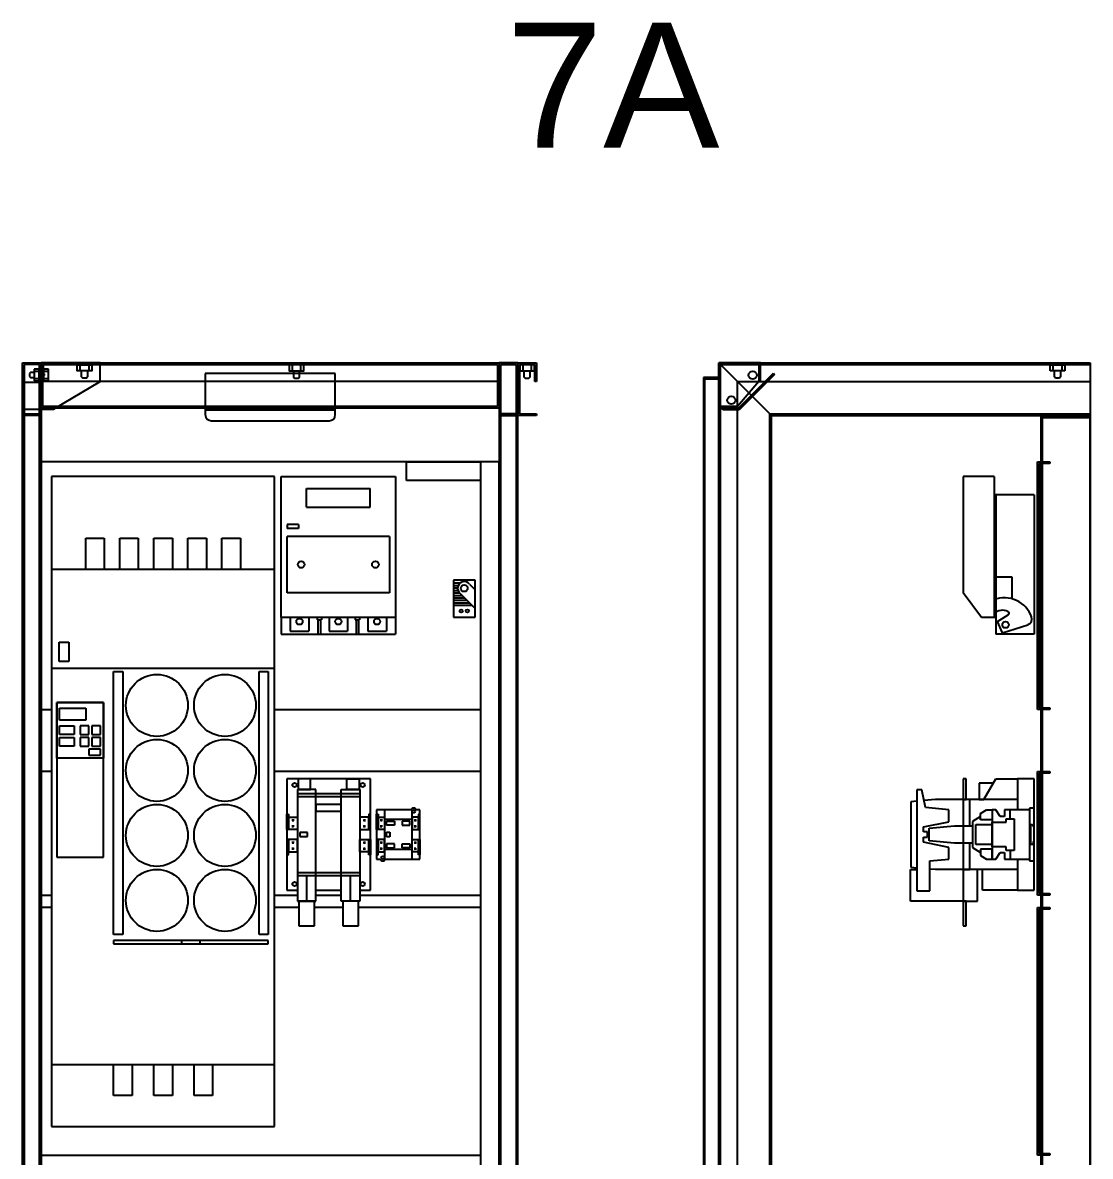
# Model space of a CAD drawing. Header units: millimetres. Extents: x 3151 to 30896, y 1337 to 7086.
# Drawn here: x 19489 to 21214, y 5255 to 7086 of the extents above; entities that cross this region are included whole.
import ezdxf

# ---------------------------------------------------------------- set-up
doc = ezdxf.new("R2010")
doc.units = ezdxf.units.MM
doc.linetypes.add('CENTER', pattern=[2, 1.25, -0.25, 0.25, -0.25])
doc.linetypes.add('DASHED2', pattern=[0.375, 0.25, -0.125])
doc.styles.get("Standard").update_dxf_attribs({"font": 'arial.ttf'})

msp = doc.modelspace()

# ---------------------------------------------------------------- hatches: boundary and pattern name
for points in [[(20643.8, 6463.7), (20643.8, 6466.3), (20616.5, 6466.3), (20616.5, 6534), (20678.2, 6534), (20678.2, 6506.7), (20680.8, 6506.7), (20680.8, 6536.7), (20613.8, 6536.7), (20613.8, 6463.7)], [(20646.3, 6460.5), (20620.2, 6460.5), (20620.2, 6463.2), (20645.2, 6463.2), (20701.7, 6519.8), (20703.6, 6517.9)], [(21128.3, 6376.7), (21148.3, 6376.7), (21148.3, 6374), (21131, 6374), (21131, 5979.3), (21148.3, 5979.3), (21148.3, 5976.7), (21128.3, 5976.7)], [(21128.3, 5876.7), (21148.3, 5876.7), (21148.3, 5874), (21131, 5874), (21131, 5679.3), (21148.3, 5679.3), (21148.3, 5676.7), (21128.3, 5676.7)], [(21128.3, 5656.7), (21148.3, 5656.7), (21148.3, 5654), (21131, 5654), (21131, 5259.3), (21148.3, 5259.3), (21148.3, 5256.7), (21128.3, 5256.7)]]:
    msp.add_hatch(color=7).paths.add_polyline_path(points)

# ---------------------------------------------------------------- linework, layer by layer
at = {"color": 7}
for p, q in [((19488.8, 4336.7), (19488.8, 6536.7)), ((19488.8, 6536.7), (19518.8, 6536.7)), ((19488.8, 6451.7), (19488.8, 6536.7)), ((19488.8, 6536.7), (19518.8, 6536.7)), ((19516.2, 6534), (19491.5, 6534)), ((19491.5, 6534), (19491.5, 4339.3)), ((19516.2, 6534), (19491.5, 6534)), ((19491.5, 6534), (19491.5, 6454.3)), ((19501.7, 6521.2), (19500.1, 6519.6)), ((19500.1, 6519.6), (19500.1, 6514.8)), ((19507.3, 6521.2), (19501.7, 6521.2)), ((19515.3, 6526.7), (19507.3, 6526.7)), ((19507.3, 6526.7), (19507.3, 6507.7)), ((19507.3, 6522.8), (19507.3, 6511.6)), ((19515.3, 6522.8), (19507.3, 6522.8)), ((19515.3, 6507.7), (19515.3, 6526.7)), ((19515.3, 6511.6), (19515.3, 6522.8)), ((19522.7, 6521.2), (19515.3, 6521.2)), ((19516.2, 4339.3), (19516.2, 6534)), ((19516.2, 6506.7), (19516.2, 6534)), ((19518.8, 6536.7), (19518.8, 4336.7)), ((19518.8, 6463.7), (19518.8, 6536.7)), ((19518.8, 6536.7), (20258.8, 6536.7)), ((19518.8, 6536.7), (19518.8, 6504.7)), ((19613.8, 6536.7), (19518.8, 6536.7)), ((19518.8, 6536.7), (19518.8, 6506.7)), ((19521.5, 6534), (20256.2, 6534)), ((19521.5, 6466.3), (19521.5, 6534)), ((19530.7, 6526.7), (19522.7, 6526.7)), ((19522.7, 6526.7), (19522.7, 6507.7)), ((19522.7, 6522.8), (19522.7, 6511.6)), ((19530.7, 6522.8), (19522.7, 6522.8)), ((19522.7, 6513.2), (19522.7, 6521.2)), ((19530.7, 6507.7), (19530.7, 6526.7)), ((19530.7, 6511.6), (19530.7, 6522.8)), ((19613.8, 6506.7), (19613.8, 6536.7)), ((19993.8, 6519.5), (19783.8, 6519.5)), ((19783.8, 6519.5), (19783.8, 6460.5)), ((19993.8, 6460.5), (19993.8, 6519.5)), ((20256.2, 6534), (20256.2, 6466.3)), ((20288.8, 6536.7), (20258.8, 6536.7)), ((20258.8, 6536.7), (20258.8, 4336.7)), ((20258.8, 6536.7), (20258.8, 6463.7)), ((20288.8, 6536.7), (20258.8, 6536.7)), ((20258.8, 6536.7), (20258.8, 6506.7)), ((20261.5, 6534), (20286.2, 6534)), ((20261.5, 4339.3), (20261.5, 6534)), ((20261.5, 6506.7), (20261.5, 6534)), ((20261.5, 6534), (20286.2, 6534)), ((20286.2, 6534), (20286.2, 4339.3)), ((20286.2, 6534), (20286.2, 6454.3)), ((20288.8, 4336.7), (20288.8, 6536.7)), ((20288.8, 6451.7), (20288.8, 6536.7)), ((20288.8, 6451.7), (20288.8, 6536.7)), ((20288.8, 6536.7), (20318.8, 6536.7)), ((20316.2, 6534), (20291.5, 6534)), ((20291.5, 6534), (20291.5, 6454.3)), ((20316.2, 6506.7), (20316.2, 6534)), ((20318.8, 6536.7), (20318.8, 6506.7)), ((20613.8, 6536.7), (20698.8, 6451.7)), ((20613.8, 4336.7), (20613.8, 6536.7)), ((20613.8, 6536.7), (21213.8, 6536.7)), ((20680.8, 6536.7), (20613.8, 6536.7)), ((20613.8, 6536.7), (20613.8, 6463.7)), ((20613.8, 6534), (21213.8, 6534)), ((20616.5, 4336.7), (20616.5, 6536.7)), ((20616.5, 6466.3), (20616.5, 6534)), ((20616.5, 6534), (20678.2, 6534)), ((20645.2, 6463.2), (20701.7, 6519.8)), ((20678.2, 6534), (20678.2, 6506.7)), ((20680.8, 6506.7), (20680.8, 6536.7)), ((20701.7, 6519.8), (20703.6, 6517.9)), ((21143.8, 6536.7), (21213.8, 6536.7)), ((21148.9, 6533.7), (21172.8, 6533.7)), ((21148.9, 6523.7), (21148.9, 6533.7)), ((21172.8, 6523.7), (21148.9, 6523.7)), ((21153.8, 6523.7), (21153.8, 6533.7)), ((21153.8, 6533.7), (21167.8, 6533.7)), ((21167.8, 6523.7), (21153.8, 6523.7)), ((21155.8, 6533.7), (21155.8, 6536.7)), ((21155.8, 6513.8), (21155.8, 6523.7)), ((21165.8, 6536.7), (21165.8, 6533.7)), ((21165.8, 6523.7), (21165.8, 6513.8)), ((21167.8, 6533.7), (21167.8, 6523.7)), ((21172.8, 6533.7), (21172.8, 6523.7)), ((21213.8, 6536.7), (21213.8, 6421.4)), ((19518.8, 6504.7), (19491.5, 6504.7)), ((19491.5, 6504.7), (19491.5, 6461.7)), ((19500.1, 6514.8), (19501.7, 6513.2)), ((19501.7, 6513.2), (19507.3, 6513.2)), ((19507.3, 6511.6), (19515.3, 6511.6)), ((19507.3, 6507.7), (19515.3, 6507.7)), ((19515.3, 6513.2), (19522.7, 6513.2)), ((19518.8, 6506.7), (19516.2, 6506.7)), ((20256.2, 6506.7), (19521.5, 6506.7)), ((19522.7, 6511.6), (19530.7, 6511.6)), ((19522.7, 6507.7), (19530.7, 6507.7)), ((19538.8, 6461.7), (19613.8, 6506.7)), ((20258.8, 6506.7), (20261.5, 6506.7)), ((20318.8, 6506.7), (20316.2, 6506.7)), ((20613.8, 6512.8), (20588.8, 6512.8)), ((20588.8, 6512.8), (20588.8, 4399.8)), ((20590.8, 4401.8), (20590.8, 6510.8)), ((20590.8, 6510.8), (20613.8, 6510.8)), ((20613.8, 6510.8), (20613.8, 6512.8)), ((20613.8, 6510.8), (20613.8, 4401.8)), ((20643.8, 4366.7), (20643.8, 6506.7)), ((20643.8, 6506.7), (21213.8, 6506.7)), ((20678.2, 6506.7), (20643.8, 6466.3)), ((20703.6, 6517.9), (20646.3, 6460.5)), ((20678.2, 6506.7), (20680.8, 6506.7)), ((21157.8, 6511.8), (21155.8, 6513.8)), ((21163.8, 6511.8), (21157.8, 6511.8)), ((21165.8, 6513.8), (21163.8, 6511.8)), ((20256.2, 6466.3), (19521.5, 6466.3)), ((20643.8, 6466.3), (20616.5, 6466.3)), ((20643.8, 6463.7), (20643.8, 6466.3)), ((19518.8, 6451.7), (19488.8, 6451.7)), ((19491.5, 6461.7), (19538.8, 6461.7)), ((19491.5, 6454.3), (19518.8, 6454.3)), ((20258.8, 6463.7), (19518.8, 6463.7)), ((19518.8, 6454.3), (19518.8, 6451.7)), ((19993.8, 6460.5), (19783.8, 6460.5)), ((19783.8, 6460.5), (19783.8, 6453)), ((19783.8, 6460.5), (19993.8, 6460.5)), ((19993.8, 6453), (19993.8, 6460.5)), ((20258.8, 6454.3), (20258.8, 6451.7)), ((20286.2, 6454.3), (20258.8, 6454.3)), ((20258.8, 6451.7), (20288.8, 6451.7)), ((20318.8, 6451.7), (20288.8, 6451.7)), ((20291.5, 6454.3), (20318.8, 6454.3)), ((20318.8, 6454.3), (20318.8, 6451.7)), ((20613.8, 6463.7), (20643.8, 6463.7)), ((20620.2, 6460.5), (20620.2, 6463.2)), ((20620.2, 6463.2), (20645.2, 6463.2)), ((20646.3, 6460.5), (20620.2, 6460.5)), ((20696.2, 4419), (20696.2, 6454.3)), ((20696.2, 6454.3), (21213.8, 6454.3)), ((20698.8, 4421.7), (20698.8, 6451.7)), ((20698.8, 6451.7), (21213.8, 6451.7)), ((21136.5, 6451.2), (21133.8, 6451.2)), ((21133.8, 6451.2), (21133.8, 4422.2)), ((21136.5, 4422.2), (21136.5, 6451.2)), ((21136.5, 6448.5), (21211.2, 6448.5)), ((21211.2, 6451.2), (21211.2, 6448.5)), ((21213.8, 6451.2), (21211.2, 6451.2)), ((21213.8, 6454.3), (21213.8, 6451.2)), ((21213.8, 4422.2), (21213.8, 6451.2)), ((21213.8, 6451.2), (21213.8, 4336.7)), ((19793.8, 6443), (19983.8, 6443)), ((20258.8, 6376.7), (19518.8, 6376.7)), ((19518.8, 6376.7), (19518.8, 5976.7)), ((20108.8, 6376.7), (20228.8, 6376.7)), ((20108.8, 6346.7), (20108.8, 6376.7)), ((20228.8, 6376.7), (20228.8, 6346.7)), ((20258.8, 6376.7), (20228.8, 6376.7)), ((20228.8, 6376.7), (20228.8, 4779.2)), ((20258.8, 5976.7), (20258.8, 6376.7)), ((20258.8, 4779.2), (20258.8, 6376.7)), ((21128.3, 5976.7), (21128.3, 6376.7)), ((21128.3, 6376.7), (21148.3, 6376.7)), ((21148.3, 6374), (21131, 6374)), ((21131, 6374), (21131, 5979.3)), ((21148.3, 6376.7), (21148.3, 6374)), ((19895.7, 6353.3), (19535.7, 6353.3)), ((19535.7, 6353.3), (19535.7, 5303.3)), ((19895.7, 5303.3), (19895.7, 6353.3)), ((19906.3, 6353.3), (20091.3, 6353.3)), ((19906.3, 6125.3), (19906.3, 6353.3)), ((20091.3, 6353.3), (20091.3, 6125.3)), ((20228.8, 6346.7), (20108.8, 6346.7)), ((21008.3, 6353.3), (21008.3, 6165.3)), ((21058.3, 6353.3), (21008.3, 6353.3)), ((21058.3, 6353.3), (21058.3, 6125.3)), ((19947.2, 6333.7), (20050.5, 6333.7)), ((19947.2, 6303.7), (19947.2, 6333.7)), ((20050.5, 6303.7), (20050.5, 6333.7)), ((21123.3, 6323.3), (21058.3, 6323.3)), ((21061.3, 6323.3), (21061.3, 6098.3)), ((21123.3, 6323.3), (21123.3, 6098.3)), ((19947.2, 6303.7), (20050.5, 6303.7)), ((19934.3, 6275.3), (19916.3, 6275.3)), ((19916.3, 6275.3), (19916.3, 6269.3)), ((19934.3, 6269.3), (19916.3, 6269.3)), ((19934.3, 6275.3), (19934.3, 6269.3)), ((19590.7, 6203.3), (19590.7, 6253.3)), ((19590.7, 6253.3), (19620.7, 6253.3)), ((19620.7, 6253.3), (19620.7, 6203.3)), ((19645.7, 6203.3), (19645.7, 6253.3)), ((19645.7, 6253.3), (19675.7, 6253.3)), ((19675.7, 6253.3), (19675.7, 6203.3)), ((19700.7, 6203.3), (19700.7, 6253.3)), ((19700.7, 6253.3), (19730.7, 6253.3)), ((19730.7, 6253.3), (19730.7, 6203.3)), ((19755.7, 6203.3), (19755.7, 6253.3)), ((19755.7, 6253.3), (19785.7, 6253.3)), ((19785.7, 6253.3), (19785.7, 6203.3)), ((19810.7, 6203.3), (19810.7, 6253.3)), ((19810.7, 6253.3), (19840.7, 6253.3)), ((19840.7, 6253.3), (19840.7, 6203.3)), ((20081.3, 6256.3), (19916.3, 6256.3)), ((19916.3, 6165.3), (19916.3, 6256.3)), ((20081.3, 6256.3), (20081.3, 6165.3)), ((19535.7, 6203.3), (19895.7, 6203.3)), ((21087.4, 6190.5), (21061.3, 6190.5)), ((21087.4, 6155.5), (21087.4, 6190.5)), ((20219.8, 6185.8), (20184.8, 6185.8)), ((20184.8, 6185.8), (20184.8, 6125.8)), ((20184.8, 6181.1), (20195.8, 6181.1)), ((20184.8, 6177.1), (20192.6, 6177.1)), ((20184.8, 6173.1), (20191.6, 6173.1)), ((20210.6, 6179.3), (20219.8, 6170.2)), ((20219.8, 6125.8), (20219.8, 6185.8)), ((20081.3, 6165.3), (19916.3, 6165.3)), ((20184.8, 6169.1), (20192.2, 6169.1)), ((20184.8, 6165.1), (20194.6, 6165.1)), ((20184.8, 6161.1), (20198.7, 6161.1)), ((20184.8, 6157.1), (20202.7, 6157.1)), ((20184.8, 6153.1), (20206.7, 6153.1)), ((20195.7, 6164.1), (20219.8, 6140.1)), ((21037.9, 6125.3), (21008.3, 6165.3)), ((20184.8, 6149.1), (20210.8, 6149.1)), ((20184.8, 6145.1), (20214.8, 6145.1)), ((20091.3, 6125.3), (19906.3, 6125.3)), ((19906.3, 6125.3), (19906.3, 6098.3)), ((19921.1, 6125.3), (19921.1, 6103.3)), ((19951.1, 6125.3), (19951.1, 6103.3)), ((19964.4, 6125.3), (19964.4, 6121.8)), ((19964.4, 6121.8), (19971.4, 6121.8)), ((19965.9, 6121.8), (19965.9, 6098.3)), ((19969.9, 6121.8), (19969.9, 6098.3)), ((19971.4, 6125.3), (19971.4, 6121.8)), ((19983.8, 6125.3), (19983.8, 6103.3)), ((20013.8, 6125.3), (20013.8, 6103.3)), ((20026.1, 6125.3), (20026.1, 6121.8)), ((20026.1, 6121.8), (20033.1, 6121.8)), ((20027.6, 6121.8), (20027.6, 6098.3)), ((20031.6, 6121.8), (20031.6, 6098.3)), ((20033.1, 6125.3), (20033.1, 6121.8)), ((20046.5, 6125.3), (20046.5, 6103.3)), ((20076.5, 6125.3), (20076.5, 6103.3)), ((20091.3, 6125.3), (20091.3, 6098.3)), ((20184.8, 6125.8), (20219.8, 6125.8)), ((21061.3, 6125.3), (21037.9, 6125.3)), ((21064, 6118.9), (21081, 6129.5)), ((21072.2, 6100.5), (21064, 6118.9)), ((19906.3, 6098.3), (20091.3, 6098.3)), ((19921.1, 6103.3), (19951.1, 6103.3)), ((19983.8, 6103.3), (20013.8, 6103.3)), ((20046.5, 6103.3), (20076.5, 6103.3)), ((21123.3, 6098.3), (21061.3, 6098.3)), ((21072.2, 6100.5), (21113, 6113.7)), ((19547.6, 6085.5), (19563.4, 6085.5)), ((19547.6, 6054.1), (19547.6, 6085.5)), ((19563.4, 6085.5), (19563.4, 6054.1)), ((19535.7, 6043.3), (19895.7, 6043.3)), ((19563.4, 6054.1), (19547.6, 6054.1)), ((19635.7, 5613.3), (19635.7, 6038.3)), ((19635.7, 6038.3), (19650.7, 6038.3)), ((19650.7, 6038.3), (19650.7, 5613.3)), ((19870.7, 5613.3), (19870.7, 6038.3)), ((19870.7, 6038.3), (19885.7, 6038.3)), ((19885.7, 6038.3), (19885.7, 5613.3)), ((19619.4, 5988.1), (19543.8, 5988.1)), ((19543.8, 5988.1), (19543.8, 5738.1)), ((19543.8, 5988.1), (19619.4, 5988.1)), ((19543.8, 5898.3), (19543.8, 5988.1)), ((19619.4, 5738.1), (19619.4, 5988.1)), ((19619.4, 5988.1), (19619.4, 5898.3)), ((19518.8, 5976.7), (19535.7, 5976.7)), ((19548.5, 5978.6), (19591, 5978.6)), ((19548.5, 5959.7), (19548.5, 5978.6)), ((19591, 5978.6), (19591, 5959.7)), ((19895.7, 5976.7), (20228.8, 5976.7)), ((21148.3, 5976.7), (21128.3, 5976.7)), ((21131, 5979.3), (21148.3, 5979.3)), ((21148.3, 5979.3), (21148.3, 5976.7)), ((19591, 5959.7), (19548.5, 5959.7)), ((19548.5, 5950.3), (19572.1, 5950.3)), ((19548.5, 5936.1), (19548.5, 5950.3)), ((19572.1, 5936.1), (19548.5, 5936.1)), ((19572.1, 5950.3), (19572.1, 5936.1)), ((19595.8, 5950.3), (19581.6, 5950.3)), ((19581.6, 5950.3), (19581.6, 5936.1)), ((19581.6, 5936.1), (19595.8, 5936.1)), ((19595.8, 5936.1), (19595.8, 5950.3)), ((19614.7, 5950.3), (19600.5, 5950.3)), ((19600.5, 5950.3), (19600.5, 5936.1)), ((19600.5, 5936.1), (19614.7, 5936.1)), ((19614.7, 5936.1), (19614.7, 5950.3)), ((19548.5, 5931.4), (19572.1, 5931.4)), ((19548.5, 5917.2), (19548.5, 5931.4)), ((19572.1, 5917.2), (19548.5, 5917.2)), ((19572.1, 5931.4), (19572.1, 5917.2)), ((19595.8, 5931.4), (19581.6, 5931.4)), ((19581.6, 5931.4), (19581.6, 5917.2)), ((19581.6, 5917.2), (19595.8, 5917.2)), ((19595.8, 5917.2), (19595.8, 5931.4)), ((19614.7, 5931.4), (19600.5, 5931.4)), ((19600.5, 5931.4), (19600.5, 5917.2)), ((19600.5, 5917.2), (19614.7, 5917.2)), ((19614.7, 5917.2), (19614.7, 5931.4)), ((19619.4, 5898.3), (19543.8, 5898.3)), ((19614.7, 5912.5), (19595.8, 5912.5)), ((19595.8, 5912.5), (19595.8, 5903)), ((19595.8, 5903), (19614.7, 5903)), ((19614.7, 5903), (19614.7, 5912.5)), ((19535.7, 5876.7), (19518.8, 5876.7)), ((19518.8, 5876.7), (19518.8, 5676.7)), ((20228.8, 5876.7), (19895.7, 5876.7)), ((20050.7, 5864.8), (19915.7, 5864.8)), ((19915.7, 5864.8), (19915.7, 5684.8)), ((19953.7, 5864.8), (19933.7, 5864.8)), ((19933.7, 5864.8), (19933.7, 5847.3)), ((19953.7, 5847.3), (19953.7, 5864.8)), ((20012.7, 5847.3), (20012.7, 5864.8)), ((20012.7, 5864.8), (20032.7, 5864.8)), ((20032.7, 5864.8), (20032.7, 5847.3)), ((20050.7, 5684.8), (20050.7, 5864.8)), ((20258.8, 5676.7), (20258.8, 5876.7)), ((21008.3, 5864.8), (21008.3, 5627.3)), ((21013.3, 5864.8), (21008.3, 5864.8)), ((21008.3, 5864.8), (21008.3, 5831.5)), ((21013.3, 5831.5), (21013.3, 5864.8)), ((21041.6, 5831.5), (21060.9, 5864.8)), ((21060.9, 5864.8), (21096.3, 5864.8)), ((21123.3, 5864.8), (21096.3, 5864.8)), ((21096.3, 5864.8), (21096.3, 5814.8)), ((21123.3, 5684.8), (21123.3, 5864.8)), ((21128.3, 5676.7), (21128.3, 5876.7)), ((21128.3, 5876.7), (21148.3, 5876.7)), ((21148.3, 5874), (21131, 5874)), ((21131, 5874), (21131, 5679.3)), ((21148.3, 5876.7), (21148.3, 5874)), ((19962.7, 5847.3), (19932.7, 5847.3)), ((19932.7, 5847.3), (19932.7, 5667.3)), ((19933.7, 5847.3), (19953.7, 5847.3)), ((19962.7, 5667.3), (19962.7, 5847.3)), ((20003.7, 5667.3), (20003.7, 5847.3)), ((20003.7, 5847.3), (20033.7, 5847.3)), ((20032.7, 5847.3), (20012.7, 5847.3)), ((20033.7, 5847.3), (20033.7, 5667.3)), ((20941.6, 5846.9), (20933.5, 5846.9)), ((20933.5, 5846.9), (20933.5, 5683.6)), ((20947.4, 5818.2), (20941.6, 5846.9)), ((21056.5, 5857.7), (21034.2, 5857.7)), ((21034.2, 5857.7), (21034.2, 5831.5)), ((19932.7, 5841.2), (20033.7, 5841.2)), ((19932.7, 5836.2), (20033.7, 5836.2)), ((20003.7, 5823.3), (19962.7, 5823.3)), ((19962.7, 5823.3), (19962.7, 5812.3)), ((20003.7, 5812.3), (20003.7, 5823.3)), ((20933.5, 5828.6), (20923.7, 5827.7)), ((20923.7, 5827.7), (20923.7, 5721.8)), ((20963.7, 5831.5), (20945.1, 5829.7)), ((21008.3, 5831.5), (20963.7, 5831.5)), ((21019.4, 5831.5), (21008.3, 5831.5)), ((21008.3, 5831.5), (21008.3, 5718)), ((21008.3, 5831.5), (21013.3, 5831.5)), ((21096.3, 5831.5), (21019.4, 5831.5)), ((21019.4, 5788.6), (21019.4, 5831.5)), ((21034.2, 5831.5), (21041.6, 5831.5)), ((19915.7, 5782.8), (19915.7, 5807.8)), ((19915.7, 5807.8), (19918.2, 5807.8)), ((19918.2, 5807.8), (19918.2, 5782.8)), ((19962.7, 5812.3), (20003.7, 5812.3)), ((20050.7, 5807.8), (20048.2, 5807.8)), ((20048.2, 5807.8), (20048.2, 5782.8)), ((20050.7, 5782.8), (20050.7, 5807.8)), ((20073.2, 5814.8), (20060.7, 5814.8)), ((20060.7, 5814.8), (20060.7, 5734.8)), ((20060.7, 5782.8), (20060.7, 5807.8)), ((20060.7, 5807.8), (20063.2, 5807.8)), ((20063.2, 5807.8), (20063.2, 5782.8)), ((20118.2, 5814.8), (20073.2, 5814.8)), ((20073.2, 5814.8), (20073.2, 5734.8)), ((20118.2, 5734.8), (20118.2, 5814.8)), ((20130.7, 5814.8), (20125.1, 5814.8)), ((20130.7, 5807.8), (20128.2, 5807.8)), ((20128.2, 5807.8), (20128.2, 5782.8)), ((20130.7, 5734.8), (20130.7, 5814.8)), ((20130.7, 5782.8), (20130.7, 5807.8)), ((20985.4, 5814.6), (20947.4, 5818.2)), ((20985.4, 5795.5), (20985.4, 5814.6)), ((21036.4, 5808.9), (21045.9, 5814.8)), ((21036.4, 5798.5), (21036.4, 5808.9)), ((21045.9, 5814.8), (21055.3, 5814.8)), ((21055.3, 5814.8), (21055.3, 5798.5)), ((21055.3, 5814.8), (21055.3, 5814.8)), ((21061.3, 5814.8), (21055.3, 5814.8)), ((21055.3, 5814.8), (21055.3, 5734.8)), ((21068.1, 5803.7), (21061.3, 5814.8)), ((21115.3, 5814.8), (21075.1, 5814.8)), ((21075.1, 5814.8), (21075.1, 5803.7)), ((21084.3, 5800.3), (21084.3, 5814.8)), ((21115.3, 5817.3), (21115.3, 5732.3)), ((21123.3, 5817.3), (21115.3, 5817.3)), ((21123.3, 5786.3), (21123.3, 5817.3)), ((19918.2, 5782.8), (19918.2, 5802.8)), ((19918.2, 5802.8), (19932.7, 5802.8)), ((19927.5, 5797.7), (19923.5, 5797.7)), ((19927.5, 5788), (19923.5, 5788)), ((19925.5, 5799.7), (19925.5, 5795.7)), ((19925.5, 5786), (19925.5, 5790)), ((19932.7, 5802.8), (19932.7, 5782.8)), ((20048.2, 5802.8), (20033.7, 5802.8)), ((20033.7, 5802.8), (20033.7, 5782.8)), ((20039, 5797.7), (20043, 5797.7)), ((20039, 5788), (20043, 5788)), ((20041, 5799.7), (20041, 5795.7)), ((20041, 5786), (20041, 5790)), ((20048.2, 5782.8), (20048.2, 5802.8)), ((20063.2, 5782.8), (20063.2, 5802.8)), ((20063.2, 5802.8), (20073.2, 5802.8)), ((20070.2, 5797.7), (20066.2, 5797.7)), ((20070.2, 5788), (20066.2, 5788)), ((20068.2, 5799.7), (20068.2, 5795.7)), ((20068.2, 5786), (20068.2, 5790)), ((20073.2, 5802.8), (20073.2, 5782.8)), ((20118.2, 5799.1), (20073.2, 5799.1)), ((20076.9, 5790), (20076.9, 5796.1)), ((20076.9, 5796.1), (20089.4, 5796.1)), ((20089.4, 5790), (20076.9, 5790)), ((20089.4, 5796.1), (20089.4, 5790)), ((20114.6, 5796.1), (20102, 5796.1)), ((20102, 5796.1), (20102, 5790)), ((20102, 5790), (20114.6, 5790)), ((20114.6, 5790), (20114.6, 5796.1)), ((20128.2, 5802.8), (20118.2, 5802.8)), ((20118.2, 5802.8), (20118.2, 5782.8)), ((20121.2, 5797.7), (20125.2, 5797.7)), ((20121.2, 5788), (20125.2, 5788)), ((20123.2, 5799.7), (20123.2, 5795.7)), ((20123.2, 5786), (20123.2, 5790)), ((20128.2, 5782.8), (20128.2, 5802.8)), ((20944.4, 5787.4), (20985.4, 5795.5)), ((20944.4, 5778.9), (20944.4, 5787.4)), ((20953.3, 5784.9), (20994.6, 5788.6)), ((20994.6, 5788.6), (21023.3, 5788.6)), ((21036.4, 5803.7), (21023.3, 5795.6)), ((21023.3, 5795.6), (21023.3, 5754)), ((21028.8, 5758.6), (21028.8, 5790.9)), ((21028.8, 5790.9), (21055.3, 5790.9)), ((21055.3, 5798.5), (21036.4, 5798.5)), ((21055.3, 5754.7), (21055.3, 5794.8)), ((21055.3, 5794.8), (21077.7, 5794.8)), ((21055.3, 5790.9), (21055.3, 5758.6)), ((21075.1, 5803.7), (21068.1, 5803.7)), ((21077.7, 5794.8), (21077.7, 5800.3)), ((21077.7, 5800.3), (21090.9, 5800.3)), ((21090.9, 5800.3), (21090.9, 5749.2)), ((21117.9, 5758.8), (21117.9, 5790.8)), ((21117.9, 5790.8), (21120.3, 5790.8)), ((21120.3, 5790.8), (21122.3, 5786.3)), ((19918.2, 5782.8), (19915.7, 5782.8)), ((19932.7, 5782.8), (19918.2, 5782.8)), ((19948.9, 5777.8), (19936.4, 5777.8)), ((19936.4, 5777.8), (19936.4, 5771.7)), ((19936.4, 5771.7), (19948.9, 5771.7)), ((19948.9, 5771.7), (19948.9, 5777.8)), ((20033.7, 5782.8), (20048.2, 5782.8)), ((20048.2, 5782.8), (20050.7, 5782.8)), ((20063.2, 5782.8), (20060.7, 5782.8)), ((20073.2, 5782.8), (20063.2, 5782.8)), ((20076.9, 5778.5), (20082, 5778.5)), ((20076.9, 5771.1), (20076.9, 5778.5)), ((20082, 5771.1), (20076.9, 5771.1)), ((20082, 5778.5), (20082, 5771.1)), ((20118.2, 5782.8), (20128.2, 5782.8)), ((20128.2, 5782.8), (20130.7, 5782.8)), ((20950.7, 5778.9), (20944.4, 5778.9)), ((20944.4, 5762.2), (20944.4, 5770.6)), ((20944.4, 5770.6), (20950.7, 5770.6)), ((20950.7, 5770.6), (20950.7, 5778.9)), ((20953.3, 5764.7), (20953.3, 5784.9)), ((21122.3, 5786.3), (21123.3, 5786.3)), ((19918.2, 5766.7), (19915.7, 5766.7)), ((19915.7, 5766.7), (19915.7, 5741.7)), ((19932.7, 5766.7), (19918.2, 5766.7)), ((19918.2, 5766.7), (19918.2, 5746.7)), ((19918.2, 5741.7), (19918.2, 5766.7)), ((19927.5, 5761.6), (19923.5, 5761.6)), ((19927.5, 5751.8), (19923.5, 5751.8)), ((19925.5, 5763.6), (19925.5, 5759.6)), ((19925.5, 5749.8), (19925.5, 5753.8)), ((19932.7, 5746.7), (19932.7, 5766.7)), ((20033.7, 5766.7), (20048.2, 5766.7)), ((20033.7, 5746.7), (20033.7, 5766.7)), ((20039, 5761.6), (20043, 5761.6)), ((20039, 5751.8), (20043, 5751.8)), ((20041, 5763.6), (20041, 5759.6)), ((20041, 5749.8), (20041, 5753.8)), ((20048.2, 5766.7), (20048.2, 5746.7)), ((20048.2, 5766.7), (20050.7, 5766.7)), ((20048.2, 5741.7), (20048.2, 5766.7)), ((20050.7, 5766.7), (20050.7, 5741.7)), ((20063.2, 5766.7), (20060.7, 5766.7)), ((20060.7, 5766.7), (20060.7, 5741.7)), ((20063.2, 5741.7), (20063.2, 5766.7)), ((20073.2, 5766.7), (20063.2, 5766.7)), ((20063.2, 5766.7), (20063.2, 5746.7)), ((20070.2, 5761.6), (20066.2, 5761.6)), ((20070.2, 5751.8), (20066.2, 5751.8)), ((20068.2, 5763.6), (20068.2, 5759.6)), ((20068.2, 5749.8), (20068.2, 5753.8)), ((20073.2, 5746.7), (20073.2, 5766.7)), ((20118.2, 5750.4), (20073.2, 5750.4)), ((20089.4, 5759.6), (20076.9, 5759.6)), ((20076.9, 5759.6), (20076.9, 5753.4)), ((20076.9, 5753.4), (20089.4, 5753.4)), ((20089.4, 5753.4), (20089.4, 5759.6)), ((20102, 5759.6), (20114.6, 5759.6)), ((20102, 5753.4), (20102, 5759.6)), ((20114.6, 5753.4), (20102, 5753.4)), ((20114.6, 5759.6), (20114.6, 5753.4)), ((20118.2, 5766.7), (20128.2, 5766.7)), ((20118.2, 5746.7), (20118.2, 5766.7)), ((20121.2, 5761.6), (20125.2, 5761.6)), ((20121.2, 5751.8), (20125.2, 5751.8)), ((20123.2, 5763.6), (20123.2, 5759.6)), ((20123.2, 5749.8), (20123.2, 5753.8)), ((20128.2, 5766.7), (20128.2, 5746.7)), ((20128.2, 5766.7), (20130.7, 5766.7)), ((20128.2, 5741.7), (20128.2, 5766.7)), ((20130.7, 5766.7), (20130.7, 5741.7)), ((20985.4, 5754), (20944.4, 5762.2)), ((20994.6, 5760.9), (20953.3, 5764.7)), ((20985.4, 5735), (20985.4, 5754)), ((21023.3, 5760.9), (20994.6, 5760.9)), ((21019.4, 5718), (21019.4, 5760.9)), ((21023.3, 5754), (21036.4, 5745.8)), ((21055.3, 5758.6), (21028.8, 5758.6)), ((21055.3, 5751), (21036.4, 5751)), ((21036.4, 5751), (21036.4, 5740.7)), ((21077.7, 5754.7), (21055.3, 5754.7)), ((21055.3, 5734.8), (21055.3, 5751)), ((21077.7, 5749.2), (21077.7, 5754.7)), ((21121.3, 5758.8), (21117.9, 5758.8)), ((21123.3, 5763.3), (21121.3, 5763.3)), ((21121.3, 5763.3), (21121.3, 5758.8)), ((21123.3, 5732.3), (21123.3, 5763.3)), ((19543.8, 5738.1), (19619.4, 5738.1)), ((19915.7, 5741.7), (19918.2, 5741.7)), ((19918.2, 5746.7), (19932.7, 5746.7)), ((20048.2, 5746.7), (20033.7, 5746.7)), ((20050.7, 5741.7), (20048.2, 5741.7)), ((20060.7, 5741.7), (20063.2, 5741.7)), ((20060.7, 5734.8), (20066.4, 5734.8)), ((20063.2, 5746.7), (20073.2, 5746.7)), ((20073.2, 5734.8), (20118.2, 5734.8)), ((20128.2, 5746.7), (20118.2, 5746.7)), ((20118.2, 5734.8), (20130.7, 5734.8)), ((20118.2, 5734.8), (20130.7, 5734.8)), ((20130.7, 5741.7), (20128.2, 5741.7)), ((20954.6, 5732.2), (20985.4, 5735)), ((20954.6, 5683.6), (20954.6, 5732.2)), ((21036.4, 5740.7), (21045.9, 5734.8)), ((21045.9, 5734.8), (21055.3, 5734.8)), ((21055.3, 5734.8), (21055.3, 5734.8)), ((21055.3, 5734.8), (21061.3, 5734.8)), ((21061.3, 5734.8), (21068.1, 5745.8)), ((21068.1, 5745.8), (21075.1, 5745.8)), ((21075.1, 5745.8), (21075.1, 5734.8)), ((21075.1, 5734.8), (21115.3, 5734.8)), ((21090.9, 5749.2), (21077.7, 5749.2)), ((21084.3, 5749.2), (21084.3, 5734.8)), ((21096.3, 5734.8), (21096.3, 5684.8)), ((21115.3, 5732.3), (21123.3, 5732.3)), ((19932.7, 5713.3), (20033.7, 5713.3)), ((20923.3, 5667.3), (20923.3, 5718)), ((20923.3, 5718), (20933.5, 5718)), ((20923.7, 5721.8), (20933.5, 5720.9)), ((20963.7, 5718), (20954.6, 5718.9)), ((21008.3, 5718), (20963.7, 5718)), ((21031.6, 5718), (21008.3, 5718)), ((21008.3, 5718), (21008.3, 5667.3)), ((21008.3, 5718), (21019.4, 5718)), ((21096.3, 5718), (21019.4, 5718)), ((21031.6, 5667.3), (21031.6, 5718)), ((21039.6, 5684.8), (21039.6, 5718)), ((19932.7, 5708.3), (20033.7, 5708.3)), ((19947.7, 5667.3), (19947.7, 5708.3)), ((20018.7, 5667.3), (20018.7, 5708.3)), ((19915.7, 5684.8), (19932.7, 5684.8)), ((19962.7, 5684.8), (20003.7, 5684.8)), ((20033.7, 5684.8), (20050.7, 5684.8)), ((20933.5, 5683.6), (20954.6, 5683.6)), ((21096.3, 5684.8), (21039.6, 5684.8)), ((21096.3, 5684.8), (21123.3, 5684.8)), ((21131, 5679.3), (21148.3, 5679.3)), ((21148.3, 5679.3), (21148.3, 5676.7)), ((19518.8, 5676.7), (19535.7, 5676.7)), ((19895.7, 5676.7), (19932.7, 5676.7)), ((19932.7, 5667.3), (19962.7, 5667.3)), ((19960.2, 5667.3), (19935.2, 5667.3)), ((19935.2, 5667.3), (19935.2, 5627.3)), ((19960.2, 5627.3), (19960.2, 5667.3)), ((19962.7, 5676.7), (20003.7, 5676.7)), ((20033.7, 5667.3), (20003.7, 5667.3)), ((20031.2, 5667.3), (20006.2, 5667.3)), ((20006.2, 5667.3), (20006.2, 5627.3)), ((20031.2, 5627.3), (20031.2, 5667.3)), ((20033.7, 5676.7), (20228.8, 5676.7)), ((21008.3, 5667.3), (20923.3, 5667.3)), ((21008.3, 5667.3), (21031.6, 5667.3)), ((21013.3, 5667.3), (21008.3, 5667.3)), ((21008.3, 5667.3), (21008.3, 5627.3)), ((21013.3, 5627.3), (21013.3, 5667.3)), ((21148.3, 5676.7), (21128.3, 5676.7)), ((19535.7, 5656.7), (19518.8, 5656.7)), ((19518.8, 5656.7), (19518.8, 5256.7)), ((19935.2, 5656.7), (19895.7, 5656.7)), ((20006.2, 5656.7), (19960.2, 5656.7)), ((20228.8, 5656.7), (20031.2, 5656.7)), ((20258.8, 5256.7), (20258.8, 5656.7)), ((21128.3, 5256.7), (21128.3, 5656.7)), ((21128.3, 5656.7), (21148.3, 5656.7)), ((21148.3, 5654), (21131, 5654)), ((21131, 5654), (21131, 5259.3)), ((21148.3, 5656.7), (21148.3, 5654)), ((19935.2, 5627.3), (19960.2, 5627.3)), ((20006.2, 5627.3), (20031.2, 5627.3)), ((21008.3, 5627.3), (21013.3, 5627.3)), ((19650.7, 5613.3), (19635.7, 5613.3)), ((19885.7, 5613.3), (19870.7, 5613.3)), ((19775.7, 5603.3), (19635.7, 5603.3)), ((19635.7, 5603.3), (19635.7, 5598.3)), ((19635.7, 5598.3), (19775.7, 5598.3)), ((19885.7, 5603.3), (19745.7, 5603.3)), ((19745.7, 5603.3), (19745.7, 5598.3)), ((19745.7, 5598.3), (19885.7, 5598.3)), ((19775.7, 5598.3), (19775.7, 5603.3)), ((19885.7, 5598.3), (19885.7, 5603.3)), ((19535.7, 5403.3), (19895.7, 5403.3)), ((19635.7, 5353.3), (19635.7, 5403.3)), ((19665.7, 5403.3), (19665.7, 5353.3)), ((19700.7, 5353.3), (19700.7, 5403.3)), ((19730.7, 5403.3), (19730.7, 5353.3)), ((19765.7, 5353.3), (19765.7, 5403.3)), ((19795.7, 5403.3), (19795.7, 5353.3)), ((19665.7, 5353.3), (19635.7, 5353.3)), ((19730.7, 5353.3), (19700.7, 5353.3)), ((19795.7, 5353.3), (19765.7, 5353.3)), ((19535.7, 5303.3), (19895.7, 5303.3)), ((19518.8, 5256.7), (20228.8, 5256.7)), ((21148.3, 5256.7), (21128.3, 5256.7)), ((21131, 5259.3), (21148.3, 5259.3)), ((21148.3, 5259.3), (21148.3, 5256.7))]:
    msp.add_line(p, q, dxfattribs=at)
at = {"color": 7, "linetype": 'DASHED2'}
for p, q in [((19518.8, 6521.7), (19521.8, 6521.7)), ((19613.8, 6533.7), (19521.8, 6533.7)), ((19521.8, 6533.7), (19521.8, 6506.7)), ((19583.3, 6536.7), (19583.3, 6533.7)), ((19594.3, 6536.7), (19594.3, 6533.7)), ((19518.8, 6512.7), (19521.8, 6512.7)), ((19521.8, 6506.7), (19518.8, 6506.7))]:
    msp.add_line(p, q, dxfattribs=at)
at = {"color": 7, "linetype": 'CENTER'}
msp.add_line((19525.3, 6517.2), (19515.3, 6517.2), dxfattribs=at)
at = {"color": 7}
for points in [[(19576.9, 6533.7), (19600.7, 6533.7), (19600.7, 6523.7), (19576.9, 6523.7)], [(19595.8, 6523.7), (19581.8, 6523.7), (19581.8, 6533.7), (19595.8, 6533.7)], [(19943.2, 6533.7), (19919.4, 6533.7), (19919.4, 6523.7), (19943.2, 6523.7)], [(19924.3, 6523.7), (19938.3, 6523.7), (19938.3, 6533.7), (19924.3, 6533.7)], [(20315.8, 6533.7), (20291.9, 6533.7), (20291.9, 6523.7), (20315.8, 6523.7)], [(20296.8, 6523.7), (20310.8, 6523.7), (20310.8, 6533.7), (20296.8, 6533.7)]]:
    msp.add_lwpolyline(points, close=True, dxfattribs=at)
for points in [[(19593.8, 6523.7), (19593.8, 6513.8), (19591.8, 6511.8), (19585.8, 6511.8), (19583.8, 6513.8), (19583.8, 6523.7)], [(19926.3, 6523.7), (19926.3, 6513.8), (19928.3, 6511.8), (19934.3, 6511.8), (19936.3, 6513.8), (19936.3, 6523.7)], [(20298.8, 6523.7), (20298.8, 6513.8), (20300.8, 6511.8), (20306.8, 6511.8), (20308.8, 6513.8), (20308.8, 6523.7)]]:
    msp.add_lwpolyline(points, dxfattribs=at)
at = {"color": 7, "linetype": 'Continuous'}
for centre in [(20668.3, 6516.7), (20668.3, 6516.7), (20633.8, 6476.2), (20633.8, 6476.2)]:
    msp.add_circle(centre, 6.5, dxfattribs=at)
at = {"color": 7}
for centre, radius in [((19938.8, 6210.8), 5.5), ((20058.8, 6210.8), 5.5), ((20202.3, 6172.5), 5.46), ((20197.3, 6135.8), 2.58), ((20207.3, 6135.8), 2.58), ((19936.1, 6118.8), 5), ((19998.8, 6118.8), 5), ((20061.5, 6118.8), 5), ((21076.9, 6113.5), 5.15), ((19705.7, 5983.3), 50), ((19815.7, 5983.3), 50), ((19705.7, 5878.3), 50), ((19815.7, 5878.3), 50), ((19928.2, 5854.8), 3.4), ((20038.2, 5854.8), 3.4), ((19705.7, 5773.3), 50), ((19815.7, 5773.3), 50), ((20120.7, 5812.3), 2.4), ((20070.7, 5737.3), 2.4), ((19705.7, 5668.3), 50), ((19815.7, 5668.3), 50), ((19928.2, 5694.8), 3.4), ((20038.2, 5694.8), 3.4)]:
    msp.add_circle(centre, radius, dxfattribs=at)
for centre, radius, start, end in [((19793.8, 6453), 10, 180, 270), ((19983.8, 6453), 10, 270, 0), ((20202.3, 6172.6), 10.7, 38.9347, 232.0042), ((21075.4, 6110.8), 46.2, 19.4407, 111.6367), ((21072, 6115.9), 21.1, 65.4, 130.4961), ((21079.7, 6132.2), 3, 294.3015, 69.2388), ((21109.5, 6123.1), 10, 290.7594, 18.4711), ((20120.7, 5812.3), 5, 30, 150), ((20070.7, 5737.3), 5, 210, 330)]:
    msp.add_arc(centre, radius, start, end, dxfattribs=at)

# ---------------------------------------------------------------- texts
msp.add_text('7A', height=201.81, dxfattribs=at).set_placement((20269.9, 6884.3))

doc.saveas('drawing.dxf')
